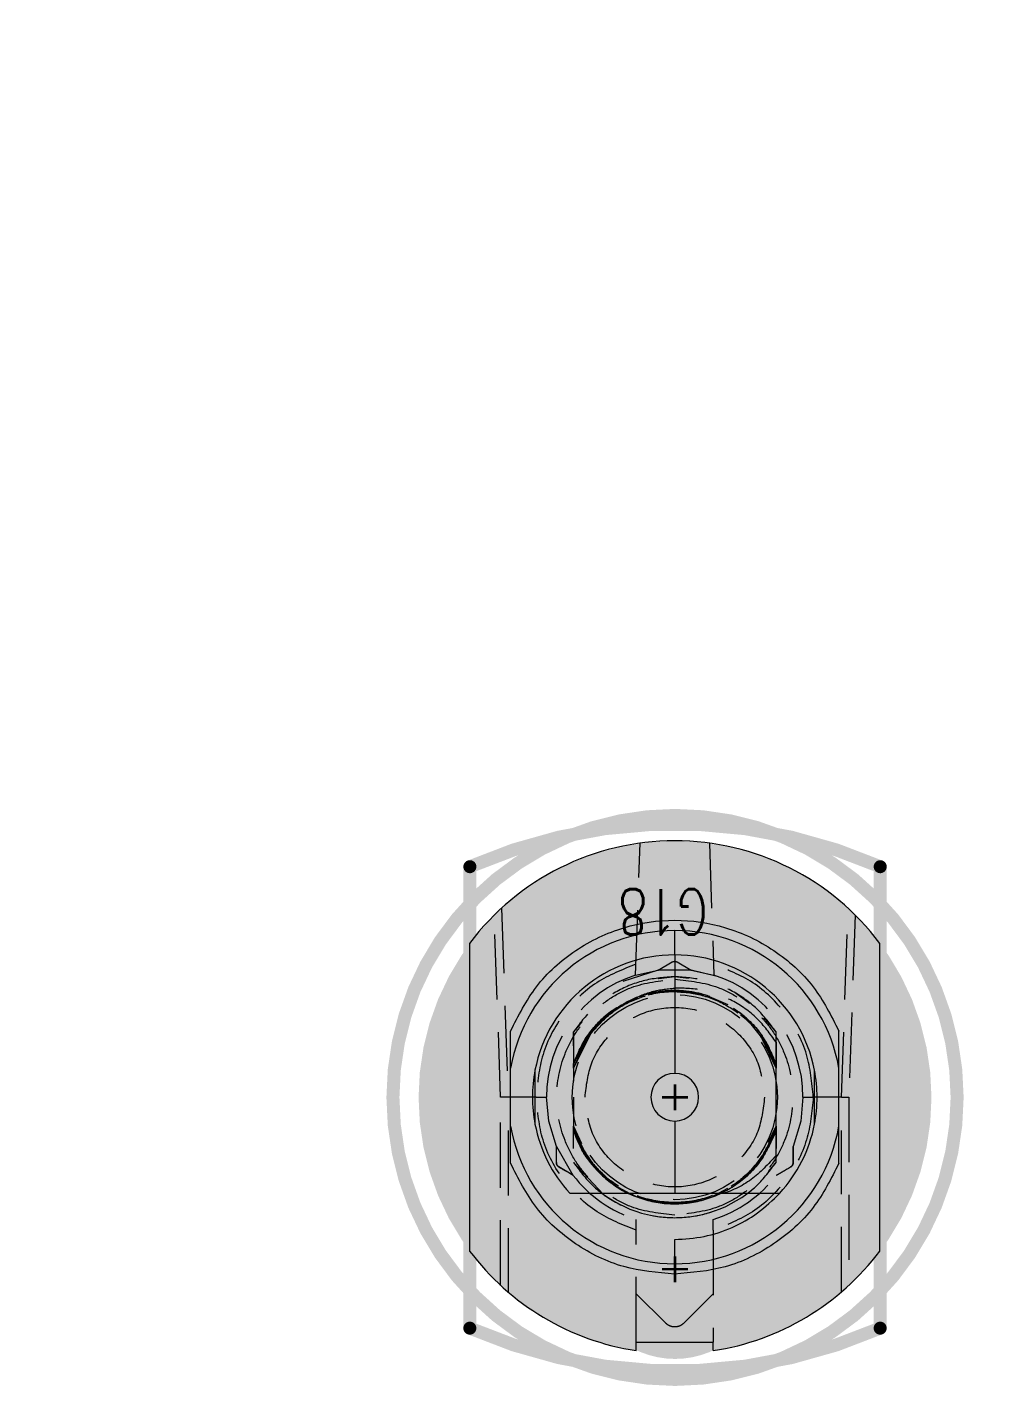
# Model space of a CAD drawing. Header units: millimetres. Extents: x 5 to 1395, y 5 to 415.
# Drawn here: x 1035.63 to 1054.48, y 230.16 to 256.67 of the extents above; entities that cross this region are included whole.
import ezdxf

# ---------------------------------------------------------------- set-up
doc = ezdxf.new("R2010")
doc.units = ezdxf.units.MM
doc.header["$PDSIZE"] = -1
doc.linetypes.add('HIDDEN', pattern=[1.905, 1.27, -0.635])
for name, color, linetype in [('DRIL_PLTE_THRU_01', 16, 'Continuous'), ('DRIL_PLTE_THRU_02', 146, 'Continuous'), ('DRIL_PLTE_THRU_03', 56, 'Continuous'), ('DRIL_PLTE_THRU_04', 216, 'Continuous'), ('DRIL_PLTE_THRU_05', 34, 'Continuous'), ('DRIL_PLTE_THRU_06', 96, 'Continuous'), ('DRIL_PLTE_THRU_07', 171, 'Continuous'), ('DRIL_PLTE_THRU_08', 176, 'Continuous'), ('DRIL_SYMBOL', 2, 'Continuous'), ('PADS_BOT', 5, 'Continuous'), ('PADS_INNER', 1, 'Continuous'), ('PADS_TOP', 1, 'Continuous'), ('PART_NAME_01', 1, 'Continuous'), ('PART_TOP_2DLINE_26', 5, 'Continuous'), ('PART_TOP_2DLINE_27', 5, 'Continuous')]:
    doc.layers.add(name, color=color, linetype=linetype)
doc.styles.add('W0$127', font='simplex', dxfattribs={"width": 0.75})
doc.dimstyles.new('ISO-25', dxfattribs={"dimtxt": 2.5, "dimasz": 2.5, "dimexe": 1.25, "dimexo": 0.625, "dimtad": 1, "dimtxsty": 'Standard', "dimcen": 2.5, "dimadec": 0, "dimazin": 0, "dimtfac": 1, "dimtmove": 0, "dimatfit": 3, "dimfxl": 0, "dimarcsym": 0})

# ---------------------------------------------------------------- blocks, each defined once
blk = doc.blocks.new('SMOOTH_0$254')
at = {"const_width": 0.127}
blk.add_lwpolyline([(-0.0635, 0, 1), (0.0635, 0, 1)], format="xyb", close=True, dxfattribs=at)
blk = doc.blocks.new('PART_BODY_TOP_1')
at = {"layer": 'PART_TOP_2DLINE_26', "const_width": 0.254}
blk.add_lwpolyline([(5.5, 0, 1), (-5.5, 0, 1)], format="xyb", close=True, dxfattribs=at)
at = {"layer": 'PART_TOP_2DLINE_27', "const_width": 0.254}
blk.add_lwpolyline([(-4.5, 4), (4.5, 4, -0.208911), (4.5, -4), (-4.5, -4, -0.208911)], format="xyb", close=True, dxfattribs=at)
at = {"layer": 'PART_TOP_2DLINE_27'}
for p in [(-4.5, 4), (4.5, 4), (-4.5, -4), (4.5, -4)]:
    blk.add_blockref('SMOOTH_0$254', p, dxfattribs=at)
blk = doc.blocks.new('DRIL_SYMBOL_5$15')
at = {"layer": 'DRIL_SYMBOL', "const_width": 0.0508}
for points in [[(0, -0.254), (0, 0.254)], [(-0.254, 0), (0.254, 0)]]:
    blk.add_lwpolyline(points, dxfattribs=at)
blk = doc.blocks.new('DRIL_HOLE_5$15')
at = {"const_width": 2.575}
blk.add_lwpolyline([(-1.2875, 0, 1), (1.2875, 0, 1)], format="xyb", close=True, dxfattribs=at)
blk.add_blockref('DRIL_SYMBOL_5$15', (0, 0))
blk = doc.blocks.new('PAD_0')
at = {"const_width": 5}
blk.add_lwpolyline([(0, -2.5, 1), (0, 2.5, 1)], format="xyb", close=True, dxfattribs=at)
blk = doc.blocks.new('STK_TOP_181')
at = {"layer": 'DRIL_PLTE_THRU_01'}
blk.add_blockref('DRIL_HOLE_5$15', (0, 0), dxfattribs=at)
at = {"layer": 'DRIL_PLTE_THRU_02'}
blk.add_blockref('DRIL_HOLE_5$15', (0, 0), dxfattribs=at)
at = {"layer": 'DRIL_PLTE_THRU_03'}
blk.add_blockref('DRIL_HOLE_5$15', (0, 0), dxfattribs=at)
at = {"layer": 'DRIL_PLTE_THRU_04'}
blk.add_blockref('DRIL_HOLE_5$15', (0, 0), dxfattribs=at)
at = {"layer": 'DRIL_PLTE_THRU_05'}
blk.add_blockref('DRIL_HOLE_5$15', (0, 0), dxfattribs=at)
at = {"layer": 'DRIL_PLTE_THRU_06'}
blk.add_blockref('DRIL_HOLE_5$15', (0, 0), dxfattribs=at)
at = {"layer": 'DRIL_PLTE_THRU_07'}
blk.add_blockref('DRIL_HOLE_5$15', (0, 0), dxfattribs=at)
at = {"layer": 'DRIL_PLTE_THRU_08'}
blk.add_blockref('DRIL_HOLE_5$15', (0, 0), dxfattribs=at)
at = {"layer": 'PADS_BOT'}
blk.add_blockref('PAD_0', (0, 0), dxfattribs=at)
at = {"layer": 'PADS_INNER'}
blk.add_blockref('PAD_0', (0, 0), dxfattribs=at)
at = {"layer": 'PADS_TOP'}
blk.add_blockref('PAD_0', (0, 0), dxfattribs=at)
blk = doc.blocks.new('DRIL_SYMBOL_2$55')
at = {"layer": 'DRIL_SYMBOL', "const_width": 0.0508}
for points in [[(0, -0.254), (0, 0.254)], [(-0.254, 0), (0.254, 0)]]:
    blk.add_lwpolyline(points, dxfattribs=at)
blk = doc.blocks.new('DRIL_HOLE_2$55')
at = {"const_width": 1.275}
blk.add_lwpolyline([(-0.6375, 0, 1), (0.6375, 0, 1)], format="xyb", close=True, dxfattribs=at)
blk.add_blockref('DRIL_SYMBOL_2$55', (0, 0))
blk = doc.blocks.new('PAD_1')
at = {"const_width": 1.75}
blk.add_lwpolyline([(0, -0.875, 1), (0, 0.875, 1)], format="xyb", close=True, dxfattribs=at)
blk = doc.blocks.new('STK_TOP_182')
at = {"layer": 'DRIL_PLTE_THRU_01'}
blk.add_blockref('DRIL_HOLE_2$55', (0, 0), dxfattribs=at)
at = {"layer": 'DRIL_PLTE_THRU_02'}
blk.add_blockref('DRIL_HOLE_2$55', (0, 0), dxfattribs=at)
at = {"layer": 'DRIL_PLTE_THRU_03'}
blk.add_blockref('DRIL_HOLE_2$55', (0, 0), dxfattribs=at)
at = {"layer": 'DRIL_PLTE_THRU_04'}
blk.add_blockref('DRIL_HOLE_2$55', (0, 0), dxfattribs=at)
at = {"layer": 'DRIL_PLTE_THRU_05'}
blk.add_blockref('DRIL_HOLE_2$55', (0, 0), dxfattribs=at)
at = {"layer": 'DRIL_PLTE_THRU_06'}
blk.add_blockref('DRIL_HOLE_2$55', (0, 0), dxfattribs=at)
at = {"layer": 'DRIL_PLTE_THRU_07'}
blk.add_blockref('DRIL_HOLE_2$55', (0, 0), dxfattribs=at)
at = {"layer": 'DRIL_PLTE_THRU_08'}
blk.add_blockref('DRIL_HOLE_2$55', (0, 0), dxfattribs=at)
at = {"layer": 'PADS_BOT'}
blk.add_blockref('PAD_1', (0, 0), dxfattribs=at)
at = {"layer": 'PADS_INNER'}
blk.add_blockref('PAD_1', (0, 0), dxfattribs=at)
at = {"layer": 'PADS_TOP'}
blk.add_blockref('PAD_1', (0, 0), dxfattribs=at)
blk = doc.blocks.new('SYM_TOP_3')
for name, p in [('PART_BODY_TOP_1', (0, 0)), ('STK_TOP_181', (0, 0)), ('STK_TOP_182', (3.35, 0))]:
    blk.add_blockref(name, p)
blk = doc.blocks.new('PART_TOP_7')
blk.add_blockref('SYM_TOP_3', (0, 0))
at = {"layer": 'PART_NAME_01', "style": 'W0$127', "width": 0.75}
blk.add_text('G18', height=0.889, rotation=270, dxfattribs=at).set_placement((-4.064, 0.635))
blk = doc.blocks.new('q')
at = {"rotation": 270}
blk.add_blockref('PART_TOP_7', (1048.265, 235.799), dxfattribs=at)
blk = doc.blocks.new('*D231')
at = {"color": 0, "lineweight": -2}
for p, q in [((969.595, 286.609), (969.595, 323.77)), ((1257.145, 181.679), (1257.145, 323.77)), ((1253.843, 322.77), (972.897, 322.77))]:
    blk.add_line(p, q, dxfattribs=at)
at = {"color": 0}
for points in [[(972.897, 323.321), (972.897, 322.22), (969.595, 322.77)], [(1253.843, 323.321), (1253.843, 322.22), (1257.145, 322.77)]]:
    blk.add_solid(points, dxfattribs=at)
at = {"layer": 'Defpoints', "color": 0}
for p in [(969.595, 322.77), (969.595, 285.609), (1257.145, 180.679)]:
    blk.add_point(p, dxfattribs=at)
at = {"color": 0, "insert": (1113.37, 326.336), "char_height": 3.5, "attachment_point": 5}
blk.add_mtext('287,550', dxfattribs=at)

msp = doc.modelspace()

# ---------------------------------------------------------------- linework, layer by layer
at = {"color": 7, "linetype": 'HIDDEN', "lineweight": 0}
for p, q in [((1047.4949, 238.1839), (1047.5848, 240.758)), ((1048.9348, 240.758), (1049.0247, 238.1839)), ((1044.8811, 239.4895), (1045.0098, 235.8038)), ((1051.5098, 235.8038), (1051.6385, 239.4895)), ((1044.8654, 235.8038), (1044.7413, 239.3563)), ((1051.7783, 239.3563), (1051.6542, 235.8038)), ((1047.9369, 238.2828), (1048.2098, 238.4404)), ((1048.3098, 238.4404), (1048.5827, 238.2828)), ((1047.9369, 238.2828), (1047.2488, 238.0627)), ((1047.4949, 238.1839), (1047.9369, 238.2828)), ((1048.2598, 238.1538), (1047.9361, 238.1132)), ((1048.5827, 238.2828), (1047.9369, 238.2828)), ((1048.2598, 238.1538), (1047.9495, 238.1149)), ((1048.5248, 238.1206), (1048.2598, 238.1538)), ((1048.5827, 238.2828), (1049.0247, 238.1839)), ((1049.0606, 238.1637), (1048.5827, 238.2828)), ((1049.2996, 237.6047), (1048.9393, 237.7624)), ((1049.7164, 237.6283), (1049.4348, 237.8389)), ((1050.2348, 237.0773), (1050.0056, 237.3508)), ((1046.4503, 237.2747), (1046.2848, 237.0773)), ((1046.4016, 237.2166), (1046.2848, 237.0773)), ((1046.2848, 236.8047), (1046.2848, 237.0773)), ((1046.2848, 237.0773), (1046.2848, 236.4547)), ((1046.2848, 236.3698), (1046.646, 237.0753)), ((1050.2348, 236.4547), (1050.2348, 237.0773)), ((1046.2848, 236.4547), (1046.5491, 236.9687)), ((1046.5491, 236.9687), (1046.2848, 236.4547)), ((1046.2848, 236.4547), (1046.5491, 236.9687)), ((1046.2848, 236.3698), (1046.5357, 236.9018)), ((1046.5357, 236.9018), (1046.2848, 236.3698)), ((1046.5146, 236.9016), (1046.2848, 236.4547)), ((1046.2848, 236.3698), (1046.5064, 236.8397)), ((1046.5063, 236.8396), (1046.2848, 236.3698)), ((1046.2849, 236.3698), (1046.5357, 236.9019)), ((1046.5357, 236.9019), (1046.2849, 236.3698)), ((1050.2348, 236.4547), (1049.9714, 236.967)), ((1049.9724, 236.9263), (1050.2348, 236.3698)), ((1050.2348, 236.3698), (1049.9724, 236.9263)), ((1049.9724, 236.9263), (1050.2348, 236.3698)), ((1050.2348, 236.3698), (1049.9724, 236.9263)), ((1050.2348, 236.119), (1050.2348, 236.8764)), ((1050.2348, 236.8764), (1050.2348, 236.4547)), ((1045.5348, 236.3282), (1045.5348, 236.3282)), ((1046.2848, 236.3698), (1046.2848, 236.119)), ((1050.2348, 235.4885), (1050.2348, 236.119)), ((1045.0098, 235.8038), (1044.8654, 235.8038)), ((1044.8655, 232.1325), (1044.8655, 235.8038)), ((1045.5598, 235.8038), (1045.0098, 235.8038)), ((1045.5598, 235.8038), (1045.7598, 235.8038)), ((1046.2848, 235.8038), (1046.2848, 235.5357)), ((1050.7598, 235.8038), (1050.9598, 235.8038)), ((1051.5098, 235.8038), (1050.9598, 235.8038)), ((1051.5098, 235.8038), (1051.6542, 235.8038)), ((1051.6541, 235.8038), (1051.6541, 232.1325)), ((1046.2848, 235.7222), (1046.2848, 235.4885)), ((1046.2848, 235.4885), (1046.2848, 235.2378)), ((1050.2348, 234.5303), (1050.2348, 235.4885)), ((1046.4446, 234.8988), (1046.2848, 235.2378)), ((1046.2848, 235.2378), (1046.4446, 234.8988)), ((1050.2348, 235.2378), (1050.0852, 234.9205)), ((1050.0873, 234.9249), (1050.2348, 235.2378)), ((1045.0098, 235.1535), (1045.0098, 232.0041)), ((1046.2848, 234.8029), (1046.2848, 235.1529)), ((1046.5787, 234.5812), (1046.2848, 235.1529)), ((1046.5788, 234.5811), (1046.2848, 235.1529)), ((1046.2848, 235.1529), (1046.4088, 234.9118)), ((1050.0729, 234.838), (1050.2348, 235.1529)), ((1050.2348, 234.8029), (1050.2348, 235.1529)), ((1050.2348, 235.1529), (1050.2348, 234.8029)), ((1051.5098, 232.0041), (1051.5098, 235.1535)), ((1045.9514, 234.8439), (1046.2743, 234.2846)), ((1050.5682, 234.8439), (1050.5682, 234.5288)), ((1046.2743, 234.2846), (1046.0014, 234.4422)), ((1046.8622, 233.9146), (1046.2848, 234.5303)), ((1046.2848, 234.5303), (1046.4826, 234.2943)), ((1050.0854, 234.352), (1050.2348, 234.5303)), ((1047.5098, 231.0288), (1047.5098, 233.21)), ((1049.0098, 233.21), (1049.0098, 231.0288)), ((1048.083, 231.3957), (1047.5098, 231.9689)), ((1049.0098, 231.9689), (1048.4366, 231.3957))]:
    msp.add_line(p, q, dxfattribs=at)
at = {"color": 7, "linetype": 'Continuous', "lineweight": 15}
for p, q in [((1048.2598, 238.5788), (1048.2598, 239.0538)), ((1044.2598, 238.8038), (1044.2598, 232.8038)), ((1052.2598, 232.8038), (1052.2598, 238.8038)), ((1048.2598, 238.5788), (1048.2598, 236.2685)), ((1048.2598, 235.339), (1048.2598, 233.9288)), ((1048.2598, 232.5538), (1048.2598, 233.0288)), ((1047.5098, 231.0288), (1049.0098, 231.0288)), ((1047.5098, 230.8604), (1047.5098, 231.0288)), ((1049.0098, 230.8604), (1049.0098, 231.0288))]:
    msp.add_line(p, q, dxfattribs=at)
at = {"color": 7, "linetype": 'HIDDEN', "lineweight": 0, "flags": 128}
for points in [[(1049.2871, 237.583), (1049.2871, 237.583)], [(1046.2848, 237.0773), (1046.2848, 237.0773)], [(1050.2348, 237.0773), (1050.2348, 237.0773)], [(1050.2348, 237.0773), (1050.2348, 237.0773)], [(1050.2348, 237.0773), (1050.2348, 237.0773)], [(1050.2348, 237.0773), (1050.2348, 237.0773)], [(1050.2348, 237.0773), (1050.2348, 237.0773)], [(1050.2348, 237.0773), (1050.2348, 237.0773)], [(1050.2348, 237.0773), (1050.2348, 237.0773)], [(1050.039, 236.831), (1050.039, 236.831)], [(1046.2848, 236.3698), (1046.2848, 236.3698)], [(1046.2848, 236.3698), (1046.2848, 236.3698)], [(1046.2848, 236.3698), (1046.2848, 236.3698)], [(1046.2848, 236.3698), (1046.2848, 236.3698)], [(1046.2848, 236.3698), (1046.2848, 236.3698)], [(1046.2848, 236.3698), (1046.2848, 236.3698)], [(1046.2848, 236.3698), (1046.2848, 236.3698)], [(1046.2848, 236.3698), (1046.2848, 236.3698)], [(1050.2348, 236.119), (1050.2348, 236.119)], [(1045.9514, 234.8439), (1045.8036, 235.3381), (1045.7598, 235.8123)], [(1050.7598, 235.8038), (1050.7161, 235.3381), (1050.5682, 234.8439)], [(1050.2348, 235.4885), (1050.2348, 235.4885)], [(1046.2848, 235.2378), (1046.2848, 235.2378)], [(1046.2848, 235.2378), (1046.2848, 235.2378)], [(1046.2848, 235.2378), (1046.2848, 235.2378)], [(1046.2848, 235.2378), (1046.2848, 235.2378)], [(1046.2848, 235.2378), (1046.2848, 235.2378)], [(1046.2848, 234.5302), (1046.2848, 234.5302)], [(1050.2348, 234.5303), (1050.2348, 234.5303)], [(1050.2348, 234.5303), (1050.2348, 234.5303)], [(1050.2348, 234.5303), (1050.2348, 234.5303)], [(1050.2348, 234.5303), (1050.2348, 234.5303)], [(1050.2348, 234.5303), (1050.2348, 234.5303)], [(1050.2348, 234.5302), (1050.2348, 234.5302)], [(1050.2348, 234.5302), (1050.2348, 234.5302)], [(1050.2348, 234.5302), (1050.2348, 234.5302)], [(1049.0359, 233.8745), (1049.0073, 233.8708), (1048.9984, 233.8707), (1048.9971, 233.8709), (1048.9962, 233.8713), (1048.9961, 233.8714), (1048.996, 233.8715), (1048.996, 233.8715), (1048.996, 233.8716), (1048.996, 233.8716), (1048.996, 233.8716), (1048.996, 233.8716), (1048.996, 233.8715), (1048.996, 233.8713), (1048.996, 233.8712), (1048.996, 233.8712), (1048.996, 233.8712), (1048.996, 233.8712), (1048.996, 233.8712), (1048.996, 233.8713), (1048.9959, 233.8715), (1048.9959, 233.8717), (1048.9959, 233.8718), (1048.9958, 233.8718), (1048.9958, 233.8718), (1048.9958, 233.8719), (1048.9958, 233.8719), (1048.9958, 233.8719), (1048.9958, 233.8722), (1048.9959, 233.8726), (1048.9963, 233.8732), (1048.9992, 233.8758), (1049.1287, 233.94), (1049.2917, 234.0272)]]:
    msp.add_lwpolyline(points, dxfattribs=at)
at = {"color": 7, "linetype": 'HIDDEN', "lineweight": 0}
msp.add_circle((1048.2598, 235.8038), 2, dxfattribs=at)
at = {"color": 7, "linetype": 'Continuous', "lineweight": 15}
for radius, start, end in [(5, 36.8699, 143.1301), (3.25, 90, 169.93673), (3.25, 10.06327, 90), (2.775, 90, 169.10705), (2.775, 10.89295, 90), (2.775, 169.10676, 190.89295), (0.4648, 90, 270), (0.4648, 270, 90), (2.775, 349.10668, 10.89376), (3.25, 190.06327, 270), (2.775, 190.89324, 222.50663), (3.25, 270, 349.93673), (2.775, 317.49336, 349.10705), (5, 216.8699, 261.37307), (5, 278.62693, 323.1301)]:
    msp.add_arc((1048.2598, 235.8038), radius, start, end, dxfattribs=at)
at = {"color": 7, "linetype": 'HIDDEN', "lineweight": 0}
for radius, start, end in [(2.5, 107.81569, 180), (2.5, 0, 72.18431), (2.35, 233.50581, 327.18508), (2.5, 217.42024, 252.5424), (2.5, 287.4576, 322.57976)]:
    msp.add_arc((1048.2598, 235.8038), radius, start, end, dxfattribs=at)
at = {"color": 7, "linetype": 'Continuous', "lineweight": 15}
for points, knots in [([(1045.0598, 237.0932), (1045.2107, 237.3922), (1045.5195, 238.0039), (1046.3028, 238.7059), (1047.2425, 239.1544), (1048.2598, 239.3023), (1049.2772, 239.1544), (1050.2168, 238.7059), (1051.0001, 238.0039), (1051.3089, 237.3922), (1051.4598, 237.0932)], [0, 0, 0, 0, 0.1222037, 0.2500004, 0.3777966, 0.4999991, 0.6222034, 0.7499996, 0.8777963, 1, 1, 1, 1]), ([(1045.0598, 236.3717), (1045.0598, 236.3722), (1045.0598, 236.3734), (1045.0598, 236.3851), (1045.0598, 236.4286), (1045.0598, 236.625), (1045.0598, 236.859), (1045.0598, 237.0552), (1045.0598, 237.0932)], [0, 0, 0, 0, 0.0169297, 0.0392969, 0.0816973, 0.2361944, 0.8521599, 1, 1, 1, 1]), ([(1051.4598, 236.3717), (1051.4598, 236.3722), (1051.4598, 236.3734), (1051.4598, 236.3851), (1051.4598, 236.4286), (1051.4598, 236.625), (1051.4598, 236.859), (1051.4598, 237.0552), (1051.4598, 237.0932)], [0, 0, 0, 0, 0.0169297, 0.0392969, 0.0816973, 0.2361944, 0.8521599, 1, 1, 1, 1]), ([(1045.0598, 235.2359), (1045.0598, 235.4118), (1045.0598, 235.7642), (1045.0598, 236.1574), (1045.0598, 236.3498), (1045.0598, 236.3717)], [0, 0, 0, 0, 0.4690958, 0.9396121, 1, 1, 1, 1]), ([(1045.5348, 236.3282), (1045.5348, 236.0381), (1045.5348, 235.685), (1045.5348, 235.3408), (1045.5348, 235.2794)], [0, 0, 0, 0, 0.821481, 1, 1, 1, 1]), ([(1050.9848, 235.2794), (1050.9848, 235.5695), (1050.9848, 235.9226), (1050.9848, 236.2668), (1050.9848, 236.3282)], [0, 0, 0, 0, 0.8214999, 1, 1, 1, 1]), ([(1051.4598, 235.2359), (1051.4598, 235.4118), (1051.4598, 235.7642), (1051.4598, 236.1574), (1051.4598, 236.3498), (1051.4598, 236.3717)], [0, 0, 0, 0, 0.4690958, 0.9396121, 1, 1, 1, 1]), ([(1045.0598, 234.5144), (1045.0598, 234.6489), (1045.0598, 234.8227), (1045.0598, 235.017), (1045.0598, 235.0976), (1045.0598, 235.1516), (1045.0598, 235.1912), (1045.0598, 235.2174), (1045.0598, 235.2314), (1045.0598, 235.2355), (1045.0598, 235.2358), (1045.0598, 235.2359)], [0, 0, 0, 0, 0.5219297, 0.674709, 0.7796389, 0.8517353, 0.9016622, 0.9545677, 0.9758816, 0.993094, 1, 1, 1, 1]), ([(1051.4598, 234.5144), (1051.4598, 234.6489), (1051.4598, 234.8227), (1051.4598, 235.017), (1051.4598, 235.0976), (1051.4598, 235.1516), (1051.4598, 235.1912), (1051.4598, 235.2174), (1051.4598, 235.2314), (1051.4598, 235.2355), (1051.4598, 235.2358), (1051.4598, 235.2359)], [0, 0, 0, 0, 0.5219297, 0.674709, 0.7796389, 0.8517353, 0.9016622, 0.9545677, 0.9758816, 0.993094, 1, 1, 1, 1]), ([(1048.2538, 232.3538), (1047.9203, 232.3824), (1047.2381, 232.441), (1046.3004, 232.9072), (1045.5187, 233.6041), (1045.2105, 234.2155), (1045.0598, 234.5144)], [0, 0, 0, 0, 0.2444227, 0.4999996, 0.7555775, 1, 1, 1, 1]), ([(1051.4598, 234.5144), (1051.3086, 234.2147), (1050.9993, 233.6015), (1050.2144, 232.9035), (1049.2727, 232.4379), (1048.5883, 232.3814), (1048.2538, 232.3538)], [0, 0, 0, 0, 0.2443911, 0.5000017, 0.7556119, 1, 1, 1, 1]), ([(1046.2141, 233.9288), (1046.6517, 233.9288), (1047.2546, 233.9288), (1048.0435, 233.9288), (1048.2598, 233.9288)], [0, 0, 0, 0, 0.7257579, 1, 1, 1, 1]), ([(1048.2598, 233.9288), (1048.4547, 233.9288), (1048.9591, 233.9288), (1049.6409, 233.9288), (1050.0899, 233.9288), (1050.3055, 233.9288)], [0, 0, 0, 0, 0.2465259, 0.6381371, 1, 1, 1, 1]), ([(1048.2598, 233.0288), (1048.4516, 233.0402), (1048.8351, 233.063), (1049.3843, 233.2479), (1049.8915, 233.5278), (1050.1675, 233.7951), (1050.3056, 233.9288)], [0, 0, 0, 0, 0.2500033, 0.5000043, 0.7499979, 1, 1, 1, 1])]:
    msp.add_open_spline(points, degree=3, knots=knots, dxfattribs=at)
at = {"color": 7, "linetype": 'HIDDEN', "lineweight": 0}
for points, knots in [([(1047.5023, 238.3953), (1047.2389, 238.2916), (1046.6977, 238.0785), (1046.0641, 237.4495), (1045.6382, 236.6649), (1045.5855, 236.0858), (1045.5598, 235.8038)], [0, 0, 0, 0, 0.2434226, 0.4999997, 0.7565781, 1, 1, 1, 1]), ([(1048.2098, 238.4404), (1048.2177, 238.4442), (1048.2335, 238.4518), (1048.2598, 238.4548), (1048.2861, 238.4518), (1048.3019, 238.4442), (1048.3098, 238.4404)], [0, 0, 0, 0, 0.249924, 0.4999341, 0.7499442, 1, 1, 1, 1]), ([(1050.9598, 235.8038), (1050.9341, 236.0858), (1050.8814, 236.6649), (1050.4555, 237.4495), (1049.8219, 238.0785), (1049.2808, 238.2916), (1049.0173, 238.3953)], [0, 0, 0, 0, 0.2434214, 0.5, 0.7565772, 1, 1, 1, 1]), ([(1048.2598, 238.1538), (1048.0642, 238.1397), (1047.6731, 238.1116), (1047.1249, 237.886), (1046.6382, 237.5475), (1046.4026, 237.234), (1046.2848, 237.0773)], [0, 0, 0, 0, 0.2499985, 0.4999984, 0.7500003, 1, 1, 1, 1]), ([(1048.2598, 238.1538), (1048.0642, 238.1397), (1047.6731, 238.1116), (1047.1249, 237.886), (1046.6382, 237.5475), (1046.4026, 237.234), (1046.2848, 237.0773)], [0, 0, 0, 0, 0.2499985, 0.4999984, 0.7500003, 1, 1, 1, 1]), ([(1050.2348, 237.0773), (1050.117, 237.234), (1049.8814, 237.5475), (1049.3947, 237.886), (1048.8465, 238.1116), (1048.4554, 238.1397), (1048.2598, 238.1538)], [0, 0, 0, 0, 0.2499994, 0.4999959, 0.7499954, 1, 1, 1, 1]), ([(1050.2348, 237.0773), (1050.117, 237.234), (1049.8814, 237.5475), (1049.3947, 237.886), (1048.8465, 238.1116), (1048.4554, 238.1397), (1048.2598, 238.1538)], [0, 0, 0, 0, 0.2499994, 0.4999959, 0.7499954, 1, 1, 1, 1]), ([(1048.2598, 233.5038), (1047.9706, 233.5347), (1047.5241, 233.5824), (1046.9879, 233.8687), (1046.6225, 234.1658), (1046.3233, 234.5319), (1046.046, 235.0679), (1045.904, 235.8038), (1046.046, 236.5395), (1046.3232, 237.0755), (1046.6223, 237.4415), (1046.9878, 237.7388), (1047.5239, 238.0252), (1047.9706, 238.0729), (1048.2598, 238.1038)], [0, 0, 0, 0, 0.1197204, 0.184823, 0.2499996, 0.3151017, 0.380279, 0.5000004, 0.6197218, 0.6848231, 0.7500003, 0.8151033, 0.8802796, 1, 1, 1, 1]), ([(1046.2848, 236.4547), (1046.3715, 236.6546), (1046.545, 237.0545), (1047.0233, 237.5157), (1047.6082, 237.815), (1048.2598, 237.9174), (1048.9114, 237.815), (1049.4963, 237.5157), (1049.9746, 237.0545), (1050.1481, 236.6546), (1050.2348, 236.4547)], [0, 0, 0, 0, 0.1250004, 0.2500015, 0.3750007, 0.4999998, 0.6249994, 0.7500005, 0.8749996, 1, 1, 1, 1]), ([(1050.2348, 236.3698), (1050.1539, 236.5766), (1049.9921, 236.9903), (1049.5156, 237.4725), (1048.9238, 237.7864), (1048.2598, 237.8942), (1047.5958, 237.7865), (1047.0041, 237.4725), (1046.5276, 236.9903), (1046.3657, 236.5766), (1046.2848, 236.3698)], [0, 0, 0, 0, 0.1249999, 0.2500004, 0.3749982, 0.5000005, 0.6249993, 0.7499997, 0.8750002, 1, 1, 1, 1]), ([(1046.646, 237.0753), (1046.7741, 237.2136), (1047.0302, 237.4903), (1047.5387, 237.7536), (1048.0926, 237.8778), (1048.6611, 237.845), (1049.1997, 237.6602), (1049.6653, 237.3355), (1050.0363, 236.8993), (1050.1686, 236.5463), (1050.2348, 236.3698)], [0, 0, 0, 0, 0.1250009, 0.2499996, 0.3750018, 0.5000028, 0.6250007, 0.7500001, 0.8750015, 1, 1, 1, 1]), ([(1047.3553, 237.6762), (1047.4979, 237.7443), (1047.7848, 237.8812), (1048.1008, 237.9156), (1048.2598, 237.9329)], [0, 0, 0, 0, 0.49706186, 1, 1, 1, 1]), ([(1050.2348, 236.4547), (1050.18, 236.5919), (1050.0704, 236.8664), (1049.8004, 237.2224), (1049.4673, 237.5164), (1049.078, 237.7326), (1048.6521, 237.8622), (1048.2092, 237.8974), (1047.7656, 237.8442), (1047.492, 237.7322), (1047.3553, 237.6762)], [0, 0, 0, 0, 0.1249986, 0.2500011, 0.3749988, 0.5000019, 0.6250015, 0.7500011, 0.8749992, 1, 1, 1, 1]), ([(1048.2598, 238.1038), (1048.549, 238.0729), (1048.9955, 238.0252), (1049.5317, 237.7389), (1049.8971, 237.4417), (1050.1963, 237.0757), (1050.4736, 236.5397), (1050.6156, 235.8038), (1050.4736, 235.068), (1050.1964, 234.532), (1049.8973, 234.1661), (1049.5318, 233.8688), (1048.9957, 233.5824), (1048.549, 233.5347), (1048.2598, 233.5038)], [0, 0, 0, 0, 0.119722, 0.1848245, 0.2500008, 0.3151014, 0.3802785, 0.4999995, 0.6197205, 0.6848234, 0.7499991, 0.8151018, 0.880278, 1, 1, 1, 1]), ([(1050.2348, 236.8764), (1050.1176, 237.0393), (1049.8848, 237.363), (1049.3918, 237.7038), (1048.8404, 237.9175), (1048.4524, 237.9278), (1048.2598, 237.9329)], [0, 0, 0, 0, 0.2550542, 0.5067352, 0.7550525, 1, 1, 1, 1]), ([(1047.5427, 237.7433), (1047.3699, 237.6681), (1046.9979, 237.5062), (1046.5461, 237.0516), (1046.3719, 236.6537), (1046.2848, 236.4547)], [0, 0, 0, 0, 0.3025441, 0.6512745, 1, 1, 1, 1]), ([(1047.3553, 237.6762), (1047.2211, 237.5937), (1046.9542, 237.4294), (1046.7484, 237.1929), (1046.646, 237.0753)], [0, 0, 0, 0, 0.5024634, 1, 1, 1, 1]), ([(1046.2848, 236.4547), (1046.3675, 236.6587), (1046.5073, 237.0033), (1046.7848, 237.247), (1046.898, 237.3464)], [0, 0, 0, 0, 0.592113, 1, 1, 1, 1]), ([(1046.5098, 235.8038), (1046.5361, 236.0328), (1046.5887, 236.4909), (1046.9934, 237.0734), (1047.5719, 237.4626), (1048.2598, 237.5993), (1048.9477, 237.4627), (1049.5262, 237.0734), (1049.9309, 236.4909), (1049.9835, 236.0328), (1050.0098, 235.8038)], [0, 0, 0, 0, 0.1249996, 0.25, 0.3750007, 0.4999995, 0.625001, 0.7499995, 0.8749998, 1, 1, 1, 1]), ([(1046.2848, 236.3698), (1046.2848, 236.3701), (1046.2848, 236.3709), (1046.2848, 236.3778), (1046.2848, 236.4044), (1046.2848, 236.4329), (1046.2848, 236.4547)], [0, 0, 0, 0, 0.0688689, 0.1454351, 0.3449328, 1, 1, 1, 1]), ([(1046.2848, 236.4547), (1046.2848, 236.433), (1046.2848, 236.405), (1046.2848, 236.3778), (1046.2848, 236.3709), (1046.2848, 236.3701), (1046.2848, 236.3698)], [0, 0, 0, 0, 0.6593283, 0.8552797, 0.9304917, 1, 1, 1, 1]), ([(1046.2848, 236.3698), (1046.2848, 236.3701), (1046.2848, 236.3709), (1046.2848, 236.3778), (1046.2848, 236.4044), (1046.2848, 236.4329), (1046.2848, 236.4547)], [0, 0, 0, 0, 0.0689369, 0.14558, 0.345186, 1, 1, 1, 1]), ([(1050.2348, 236.3698), (1050.2348, 236.3701), (1050.2348, 236.3709), (1050.2348, 236.3777), (1050.2348, 236.4044), (1050.2348, 236.4329), (1050.2348, 236.4547)], [0, 0, 0, 0, 0.0688696, 0.1453684, 0.3448129, 1, 1, 1, 1]), ([(1050.2348, 236.3698), (1050.2348, 236.3701), (1050.2348, 236.3709), (1050.2348, 236.3778), (1050.2348, 236.4044), (1050.2348, 236.4329), (1050.2348, 236.4547)], [0, 0, 0, 0, 0.068961, 0.14557, 0.3451207, 1, 1, 1, 1]), ([(1050.2348, 236.4547), (1050.2348, 236.433), (1050.2348, 236.4049), (1050.2348, 236.3777), (1050.2348, 236.3709), (1050.2348, 236.3701), (1050.2348, 236.3698)], [0, 0, 0, 0, 0.6595652, 0.8553987, 0.9305744, 1, 1, 1, 1]), ([(1047.5098, 233.21), (1047.2455, 233.3133), (1046.7026, 233.5254), (1046.0663, 234.1547), (1045.6386, 234.9407), (1045.5856, 235.5212), (1045.5598, 235.8038)], [0, 0, 0, 0, 0.2433938, 0.5000014, 0.7566077, 1, 1, 1, 1]), ([(1050.0098, 235.8038), (1049.9835, 235.5747), (1049.9309, 235.1167), (1049.5262, 234.5341), (1048.9478, 234.1449), (1048.2598, 234.0082), (1047.5719, 234.1449), (1046.9934, 234.5341), (1046.5887, 235.1166), (1046.5361, 235.5747), (1046.5098, 235.8038)], [0, 0, 0, 0, 0.125, 0.2500003, 0.3749994, 0.5000005, 0.6249989, 0.7500003, 0.8750005, 1, 1, 1, 1]), ([(1050.9598, 235.8038), (1050.934, 235.5212), (1050.881, 234.9407), (1050.4533, 234.1547), (1049.817, 233.5254), (1049.2741, 233.3133), (1049.0098, 233.21)], [0, 0, 0, 0, 0.243392, 0.4999987, 0.7566097, 1, 1, 1, 1]), ([(1046.2848, 235.2378), (1046.2848, 235.2374), (1046.2848, 235.2367), (1046.2848, 235.2298), (1046.2848, 235.2032), (1046.2848, 235.1747), (1046.2848, 235.1529)], [0, 0, 0, 0, 0.06889384, 0.14548873, 0.34496085, 1, 1, 1, 1]), ([(1046.2848, 235.1529), (1046.2848, 235.1745), (1046.2848, 235.2026), (1046.2848, 235.2298), (1046.2848, 235.2367), (1046.2848, 235.2374), (1046.2848, 235.2378)], [0, 0, 0, 0, 0.6594715, 0.8553422, 0.9305092, 1, 1, 1, 1]), ([(1046.2848, 235.2378), (1046.333, 235.0986), (1046.4294, 234.8202), (1046.6084, 234.5861), (1046.6979, 234.4691)], [0, 0, 0, 0, 0.50000229, 1, 1, 1, 1]), ([(1046.2848, 235.2378), (1046.333, 235.0986), (1046.4294, 234.8201), (1046.6084, 234.5861), (1046.6979, 234.4691)], [0, 0, 0, 0, 0.500001, 1, 1, 1, 1]), ([(1050.2348, 235.2378), (1050.1539, 235.0309), (1049.9921, 234.6172), (1049.5156, 234.135), (1048.9238, 233.8211), (1048.2598, 233.7133), (1047.5958, 233.8211), (1047.0041, 234.1351), (1046.5275, 234.6172), (1046.3657, 235.0309), (1046.2848, 235.2378)], [0, 0, 0, 0, 0.1249998, 0.249999, 0.3750012, 0.500001, 0.6250007, 0.750001, 0.8750002, 1, 1, 1, 1]), ([(1046.2848, 235.2378), (1046.3657, 235.0309), (1046.5275, 234.6172), (1047.0041, 234.1351), (1047.5958, 233.8211), (1048.2598, 233.7133), (1048.9238, 233.8211), (1049.5156, 234.135), (1049.9921, 234.6172), (1050.1539, 235.0309), (1050.2348, 235.2378)], [0, 0, 0, 0, 0.1249998, 0.249999, 0.3749993, 0.499999, 0.6249988, 0.750001, 0.8750002, 1, 1, 1, 1]), ([(1050.2348, 235.2378), (1050.1538, 235.031), (1049.992, 234.6173), (1049.5155, 234.1351), (1048.9238, 233.8212), (1048.2598, 233.7134), (1047.5958, 233.8212), (1047.0041, 234.1351), (1046.5276, 234.6173), (1046.3658, 235.031), (1046.2848, 235.2378)], [0, 0, 0, 0, 0.1250008, 0.2500004, 0.3749993, 0.5000008, 0.6249995, 0.7500008, 0.8750004, 1, 1, 1, 1]), ([(1046.2848, 235.2378), (1046.3658, 235.031), (1046.5276, 234.6173), (1047.0041, 234.1351), (1047.5958, 233.8212), (1048.2598, 233.7134), (1048.9238, 233.8212), (1049.5155, 234.1351), (1049.992, 234.6173), (1050.1538, 235.031), (1050.2348, 235.2378)], [0, 0, 0, 0, 0.12499956, 0.24999918, 0.37500049, 0.49999922, 0.62500073, 0.74999955, 0.87499917, 1, 1, 1, 1]), ([(1050.2348, 235.2378), (1050.1538, 235.031), (1049.992, 234.6173), (1049.5155, 234.1351), (1048.9238, 233.8212), (1048.2598, 233.7134), (1047.5958, 233.8212), (1047.0041, 234.1351), (1046.5276, 234.6173), (1046.3658, 235.031), (1046.2848, 235.2378)], [0, 0, 0, 0, 0.125001, 0.2500009, 0.3749999, 0.5000014, 0.6250002, 0.7499992, 0.874999, 1, 1, 1, 1]), ([(1046.2848, 235.2378), (1046.3658, 235.031), (1046.5276, 234.6173), (1047.0041, 234.1351), (1047.5958, 233.8212), (1048.2598, 233.7134), (1048.9238, 233.8212), (1049.5155, 234.1351), (1049.992, 234.6173), (1050.1538, 235.031), (1050.2348, 235.2378)], [0, 0, 0, 0, 0.125001, 0.2500008, 0.3749998, 0.4999986, 0.6250001, 0.7499991, 0.874999, 1, 1, 1, 1]), ([(1050.2348, 235.1529), (1050.2348, 235.1745), (1050.2348, 235.2026), (1050.2348, 235.2298), (1050.2348, 235.2367), (1050.2348, 235.2374), (1050.2348, 235.2378)], [0, 0, 0, 0, 0.6593574, 0.8553045, 0.9305009, 1, 1, 1, 1]), ([(1050.2348, 235.2378), (1050.2348, 235.2374), (1050.2348, 235.2367), (1050.2348, 235.2298), (1050.2348, 235.2032), (1050.2348, 235.1747), (1050.2348, 235.1529)], [0, 0, 0, 0, 0.0688374, 0.1452948, 0.3446674, 1, 1, 1, 1]), ([(1050.2348, 235.1529), (1050.2348, 235.1745), (1050.2348, 235.2026), (1050.2348, 235.2298), (1050.2348, 235.2367), (1050.2348, 235.2374), (1050.2348, 235.2378)], [0, 0, 0, 0, 0.6595579, 0.8553653, 0.9305299, 1, 1, 1, 1]), ([(1047.023, 234.132), (1046.8604, 234.2736), (1046.5352, 234.5566), (1046.3683, 234.9541), (1046.2848, 235.1529)], [0, 0, 0, 0, 0.5000023, 1, 1, 1, 1]), ([(1046.7989, 234.3597), (1046.7223, 234.4288), (1046.4836, 234.644), (1046.3652, 234.9471), (1046.2848, 235.1529)], [0, 0, 0, 0, 0.3212782, 1, 1, 1, 1]), ([(1046.2848, 235.1529), (1046.3715, 234.953), (1046.545, 234.5531), (1047.0233, 234.0919), (1047.6082, 233.7926), (1048.2598, 233.6902), (1048.9114, 233.7926), (1049.4963, 234.0919), (1049.9746, 234.5531), (1050.1481, 234.953), (1050.2348, 235.1529)], [0, 0, 0, 0, 0.1250003, 0.2499994, 0.3750005, 0.4999996, 0.6249987, 0.7499998, 0.8750009, 1, 1, 1, 1]), ([(1050.2348, 235.1529), (1050.1481, 234.953), (1049.9747, 234.5531), (1049.4963, 234.0919), (1048.9117, 233.7927), (1048.259, 233.6896), (1047.6111, 233.7947), (1047.0288, 234.0762), (1046.7518, 234.3888), (1046.6193, 234.5384)], [0, 0, 0, 0, 0.1445637, 0.2891282, 0.4336898, 0.5782553, 0.7228175, 0.8673791, 1, 1, 1, 1]), ([(1050.2348, 235.1529), (1050.1481, 234.953), (1049.9747, 234.5531), (1049.4962, 234.0918), (1048.9117, 233.7928), (1048.2587, 233.6893), (1047.6122, 233.796), (1047.069, 234.0508), (1046.8217, 234.3254), (1046.7199, 234.4383)], [0, 0, 0, 0, 0.1492864, 0.2985753, 0.4478611, 0.5971509, 0.7464374, 0.8957231, 1, 1, 1, 1]), ([(1046.7299, 234.4284), (1046.8285, 234.3191), (1047.0729, 234.0483), (1047.6123, 233.7961), (1048.2587, 233.6892), (1048.9118, 233.7928), (1049.4962, 234.0918), (1049.9747, 234.5531), (1050.1481, 234.9529), (1050.2348, 235.1529)], [0, 0, 0, 0, 0.101377, 0.2511497, 0.4009179, 0.5506898, 0.700461, 0.8502297, 1, 1, 1, 1]), ([(1050.2348, 235.1529), (1050.1481, 234.9529), (1049.9747, 234.5531), (1049.4962, 234.0918), (1048.9118, 233.7929), (1048.2584, 233.6889), (1047.6133, 233.7973), (1047.1003, 234.0307), (1046.8762, 234.2753), (1046.7989, 234.3597)], [0, 0, 0, 0, 0.1532176, 0.3064375, 0.4596553, 0.6128746, 0.7660905, 0.9193114, 1, 1, 1, 1]), ([(1047.0411, 234.1189), (1047.2285, 234.0077), (1047.6034, 233.7854), (1048.2611, 233.6921), (1048.9111, 233.7921), (1049.4964, 234.092), (1049.9746, 234.5531), (1050.1481, 234.9529), (1050.2348, 235.1529)], [0, 0, 0, 0, 0.1666679, 0.3333332, 0.5000023, 0.6666668, 0.8333348, 1, 1, 1, 1]), ([(1045.9514, 234.5288), (1045.9514, 234.6108), (1045.9514, 234.7192), (1045.9514, 234.8156), (1045.9514, 234.8403), (1045.9514, 234.8427), (1045.9514, 234.8439)], [0, 0, 0, 0, 0.6387206, 0.8437492, 0.925002, 1, 1, 1, 1]), ([(1050.5682, 234.5288), (1050.5682, 234.6108), (1050.5682, 234.7192), (1050.5682, 234.8156), (1050.5682, 234.8403), (1050.5682, 234.8427), (1050.5682, 234.8439)], [0, 0, 0, 0, 0.6386762, 0.8437428, 0.9249992, 1, 1, 1, 1]), ([(1046.0014, 234.4422), (1045.9942, 234.4471), (1045.9798, 234.4569), (1045.964, 234.4783), (1045.9534, 234.5027), (1045.9521, 234.5201), (1045.9514, 234.5288)], [0, 0, 0, 0, 0.2508122, 0.4999805, 0.7492027, 1, 1, 1, 1]), ([(1045.9514, 234.5288), (1045.9517, 234.5211), (1045.9521, 234.5107), (1045.9577, 234.4934), (1045.9614, 234.4851), (1045.9645, 234.4793), (1045.968, 234.4736), (1045.9734, 234.466), (1045.9858, 234.452), (1045.9948, 234.4464), (1046.0014, 234.4422)], [0, 0, 0, 0, 0.3001481, 0.406679, 0.4525828, 0.495857, 0.5400947, 0.5867049, 0.6945482, 1, 1, 1, 1]), ([(1046.0014, 234.4422), (1046.0725, 234.4012), (1046.1664, 234.347), (1046.2499, 234.2987), (1046.2712, 234.2864), (1046.2733, 234.2852), (1046.2743, 234.2846)], [0, 0, 0, 0, 0.6387093, 0.8437524, 0.9250033, 1, 1, 1, 1]), ([(1046.2848, 234.5303), (1046.4026, 234.3737), (1046.6382, 234.0605), (1047.1249, 233.7198), (1047.6731, 233.5025), (1048.2598, 233.4294), (1048.8465, 233.5025), (1049.3947, 233.7198), (1049.8814, 234.0605), (1050.117, 234.3737), (1050.2348, 234.5303)], [0, 0, 0, 0, 0.1250008, 0.25000145, 0.37500052, 0.49999971, 0.62500205, 0.75000112, 0.8749992, 1, 1, 1, 1]), ([(1046.6979, 234.4691), (1046.7845, 234.377), (1046.8862, 234.2688), (1046.9997, 234.1647), (1047.0193, 234.1428), (1047.0231, 234.1358), (1047.0235, 234.1335), (1047.0233, 234.1326), (1047.0231, 234.1322), (1047.023, 234.132)], [0, 0, 0, 0, 0.80536469, 0.94596585, 0.98270523, 0.99323653, 0.99692232, 0.99850211, 1, 1, 1, 1]), ([(1050.2348, 234.6648), (1050.0821, 234.498), (1049.7766, 234.1642), (1049.3242, 233.9501), (1049.0715, 233.8839), (1049.0359, 233.8745)], [0, 0, 0, 0, 0.4618255, 0.92413647, 1, 1, 1, 1]), ([(1050.2453, 234.2846), (1050.2463, 234.2852), (1050.2484, 234.2864), (1050.2698, 234.2988), (1050.322, 234.3289), (1050.4091, 234.3792), (1050.4799, 234.4201), (1050.5182, 234.4422)], [0, 0, 0, 0, 0.0741165, 0.1549289, 0.3599129, 0.6537093, 1, 1, 1, 1]), ([(1050.5682, 234.5288), (1050.5675, 234.5201), (1050.5662, 234.5027), (1050.5557, 234.4783), (1050.5398, 234.4569), (1050.5254, 234.4471), (1050.5182, 234.4422)], [0, 0, 0, 0, 0.2508247, 0.5000015, 0.7491788, 1, 1, 1, 1]), ([(1050.5182, 234.4422), (1050.5247, 234.4463), (1050.5335, 234.4518), (1050.5457, 234.4653), (1050.551, 234.4727), (1050.5545, 234.4782), (1050.5577, 234.4841), (1050.5616, 234.4926), (1050.5675, 234.5104), (1050.5679, 234.5209), (1050.5682, 234.5288)], [0, 0, 0, 0, 0.3001425, 0.406697, 0.452583, 0.4958776, 0.5401032, 0.5867274, 0.694545, 1, 1, 1, 1]), ([(1047.5098, 233.21), (1047.5098, 233.2378), (1047.5098, 233.2929), (1047.5098, 233.3611), (1047.5098, 233.4103), (1047.5098, 233.416), (1047.5098, 233.4189)], [0, 0, 0, 0, 0.25810356, 0.51260769, 0.75559423, 1, 1, 1, 1]), ([(1049.0098, 233.21), (1049.0098, 233.2378), (1049.0098, 233.293), (1049.0098, 233.3612), (1049.0098, 233.4103), (1049.0098, 233.4161), (1049.0098, 233.4189)], [0, 0, 0, 0, 0.2586221, 0.5136174, 0.7560878, 1, 1, 1, 1]), ([(1048.4366, 231.3957), (1048.4108, 231.3752), (1048.3591, 231.3342), (1048.2598, 231.3166), (1048.1605, 231.3342), (1048.1089, 231.3752), (1048.083, 231.3957)], [0, 0, 0, 0, 0.2499935, 0.5000187, 0.7500065, 1, 1, 1, 1])]:
    msp.add_open_spline(points, degree=3, knots=knots, dxfattribs=at)

# ---------------------------------------------------------------- block references
msp.add_blockref('q', (0, 0))

# ---------------------------------------------------------------- dimensions: what is measured, and where the dimension line sits
dim = msp.add_linear_dim(base=(969.5948, 322.7702), p1=(1257.1448, 180.6788), p2=(969.5948, 285.6088), dimstyle='ISO-25', override={"dimtxt": 3.5, "dimasz": 3.302, "dimexe": 1, "dimexo": 1, "dimgap": 1.524, "dimtih": 1, "dimtoh": 1, "dimdec": 3, "dimzin": 0, "dimadec": 2, "dimtdec": 3, "dimtzin": 0})
dim.commit()
dim.dimension.update_dxf_attribs({"geometry": '*D231', "text_midpoint": (1113.3698, 326.3359)})

doc.saveas('drawing.dxf')
